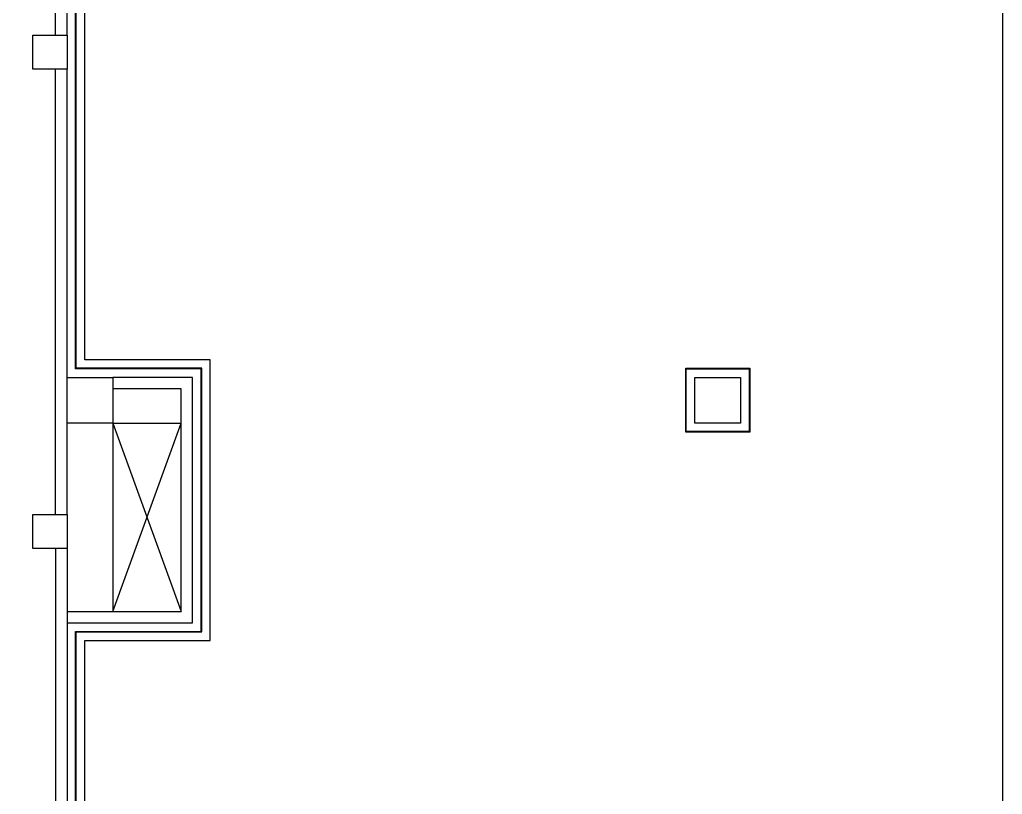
# Model space of a CAD drawing. Header units: millimetres. Extents: x 8456 to 190005487, y 619 to 455456909.
# Drawn here: x 197937 to 200589, y 153941 to 156031 of the extents above; entities that cross this region are included whole.
import ezdxf

# ---------------------------------------------------------------- set-up
doc = ezdxf.new("R2010")
doc.units = ezdxf.units.MM
doc.header["$LTSCALE"] = 400
doc.header["$MEASUREMENT"] = 0
doc.layers.get('0').update_dxf_attribs({"linetype": 'CONTINUOUS'})
for name, color, linetype in [('AA-WALL-조적벽', 3, 'CONTINUOUS'), ('COL', 2, 'CONTINUOUS'), ('FIN', 5, 'CONTINUOUS'), ('석고보드', 4, 'CONTINUOUS'), ('저온단열', 160, 'CONTINUOUS'), ('충돌방지대', 6, 'CONTINUOUS')]:
    doc.layers.add(name, color=color, linetype=linetype)
doc.layers.add('Defpoint', color=161, linetype='CONTINUOUS', plot=False)

# ---------------------------------------------------------------- blocks, each defined once
blk = doc.blocks.new('A$C2DB436D3')
at = {"layer": 'AA-WALL-조적벽', "color": 8}
for p, q in [((9221.5, 17499.6, 2515.7), (9221.5, 18599.6, 2515.7)), ((9265.5, 17499.6, 2515.7), (9265.5, 18423.6, 2515.7)), ((9221.5, 15651.6, 2515.7), (9221.5, 17367.6, 2515.7)), ((9265.5, 16179.6, 2515.7), (9265.5, 17367.6, 2515.7)), ((9749.5, 16179.6, 2515.7), (9441.5, 16179.6, 2515.7)), ((9749.5, 15233.6, 2515.7), (9749.5, 16179.6, 2515.7)), ((9705.5, 16135.6, 2515.7), (9441.5, 16135.6, 2515.7)), ((9705.5, 15277.6, 2515.7), (9705.5, 16135.6, 2515.7)), ((9265.5, 15651.6, 2515.7), (9265.5, 16003.6, 2515.7)), ((9221.5, 15519.6, 2515.7), (9221.5, 13715.6, 2515.7)), ((9265.5, 15519.6, 2515.7), (9265.5, 13715.6, 2515.7)), ((9265.5, 15277.6, 2515.7), (9705.5, 15277.6, 2515.7)), ((9265.5, 15233.6, 2515.7), (9749.5, 15233.6, 2515.7))]:
    blk.add_line(p, q, dxfattribs=at)
at = {"layer": 'COL', "color": 8}
for p, q in [((9133.5, 17367.6, 2515.7), (9133.5, 17499.6, 2515.7)), ((9133.5, 17499.6, 2515.7), (9265.5, 17499.6, 2515.7)), ((9265.5, 17499.6, 2515.7), (9265.5, 17367.6, 2515.7)), ((9265.5, 17367.6, 2515.7), (9133.5, 17367.6, 2515.7)), ((9265.5, 16179.6, 2515.7), (9441.5, 16179.6, 2515.7)), ((9265.5, 16003.6, 2515.7), (9265.5, 16179.6, 2515.7)), ((9441.5, 16179.6, 2515.7), (9441.5, 16003.6, 2515.7)), ((11685.5, 16179.6, 2515.7), (11861.5, 16179.6, 2515.7)), ((11685.5, 16003.6, 2515.7), (11685.5, 16179.6, 2515.7)), ((11861.5, 16179.6, 2515.7), (11861.5, 16003.6, 2515.7)), ((9441.5, 16003.6, 2515.7), (9265.5, 16003.6, 2515.7)), ((11861.5, 16003.6, 2515.7), (11685.5, 16003.6, 2515.7)), ((9133.5, 15519.6, 2515.7), (9133.5, 15651.6, 2515.7)), ((9133.5, 15651.6, 2515.7), (9265.5, 15651.6, 2515.7)), ((9265.5, 15651.6, 2515.7), (9265.5, 15519.6, 2515.7)), ((9265.5, 15519.6, 2515.7), (9133.5, 15519.6, 2515.7))]:
    blk.add_line(p, q, dxfattribs=at)
at = {"layer": 'FIN', "color": 8}
for p, q in [((9441.5, 16003.6, 2515.7), (9705.5, 16003.6, 2515.7)), ((9441.5, 16003.6, 2515.7), (9441.5, 15277.6, 2515.7)), ((9441.5, 15277.6, 2515.7), (9705.5, 16003.6, 2515.7)), ((9441.5, 16003.6, 2515.7), (9705.5, 15277.6, 2515.7))]:
    blk.add_line(p, q, dxfattribs=at)
at = {"layer": '석고보드', "color": 8}
for p, q in [((9300.7, 16214.8, 2515.7), (9300.7, 18388.4, 2515.7)), ((9784.7, 16214.8, 2515.7), (9300.7, 16214.8, 2515.7)), ((9784.7, 15198.4, 2515.7), (9784.7, 16214.8, 2515.7)), ((11650.3, 16214.8, 2515.7), (11896.7, 16214.8, 2515.7)), ((11650.3, 15968.4, 2515.7), (11650.3, 16214.8, 2515.7)), ((11896.7, 16214.8, 2515.7), (11896.7, 15968.4, 2515.7)), ((11896.7, 15968.4, 2515.7), (11650.3, 15968.4, 2515.7)), ((9300.7, 13794.8, 2515.7), (9300.7, 15198.4, 2515.7)), ((9300.7, 15198.4, 2515.7), (9784.7, 15198.4, 2515.7))]:
    blk.add_line(p, q, dxfattribs=at)
at = {"layer": '저온단열', "color": 8}
for p, q in [((9298.5, 16212.6, 2515.7), (9298.5, 18390.6, 2515.7)), ((9782.5, 16212.6, 2515.7), (9298.5, 16212.6, 2515.7)), ((9782.5, 15200.6, 2515.7), (9782.5, 16212.6, 2515.7)), ((11652.5, 16212.6, 2515.7), (11894.5, 16212.6, 2515.7)), ((11652.5, 15970.6, 2515.7), (11652.5, 16212.6, 2515.7)), ((11894.5, 16212.6, 2515.7), (11894.5, 15970.6, 2515.7)), ((11894.5, 15970.6, 2515.7), (11652.5, 15970.6, 2515.7)), ((9298.5, 13792.6, 2515.7), (9298.5, 15200.6, 2515.7)), ((9298.5, 15200.6, 2515.7), (9782.5, 15200.6, 2515.7))]:
    blk.add_line(p, q, dxfattribs=at)
at = {"layer": '충돌방지대', "color": 8}
for p, q in [((9333.7, 16247.8, 2515.7), (9333.7, 18355.4, 2515.7)), ((9817.7, 16247.8, 2515.7), (9333.7, 16247.8, 2515.7)), ((9817.7, 15165.4, 2515.7), (9817.7, 16247.8, 2515.7)), ((9333.7, 13827.8, 2515.7), (9333.7, 15165.4, 2515.7)), ((9333.7, 15165.4, 2515.7), (9817.7, 15165.4, 2515.7))]:
    blk.add_line(p, q, dxfattribs=at)

msp = doc.modelspace()

# ---------------------------------------------------------------- linework, layer by layer
at = {"layer": 'Defpoint'}
msp.add_lwpolyline([(31867.9, 157817.4), (200588.5, 157817.4), (200588.5, 87117.4), (31867.9, 87117.4)], close=True, dxfattribs=at)

# ---------------------------------------------------------------- block references
at = {"xscale": 0.7, "yscale": 0.7, "zscale": 0.7}
msp.add_blockref('A$C2DB436D3', (191579.1, 143740.2, -160.1), dxfattribs=at)

doc.saveas('drawing.dxf')
